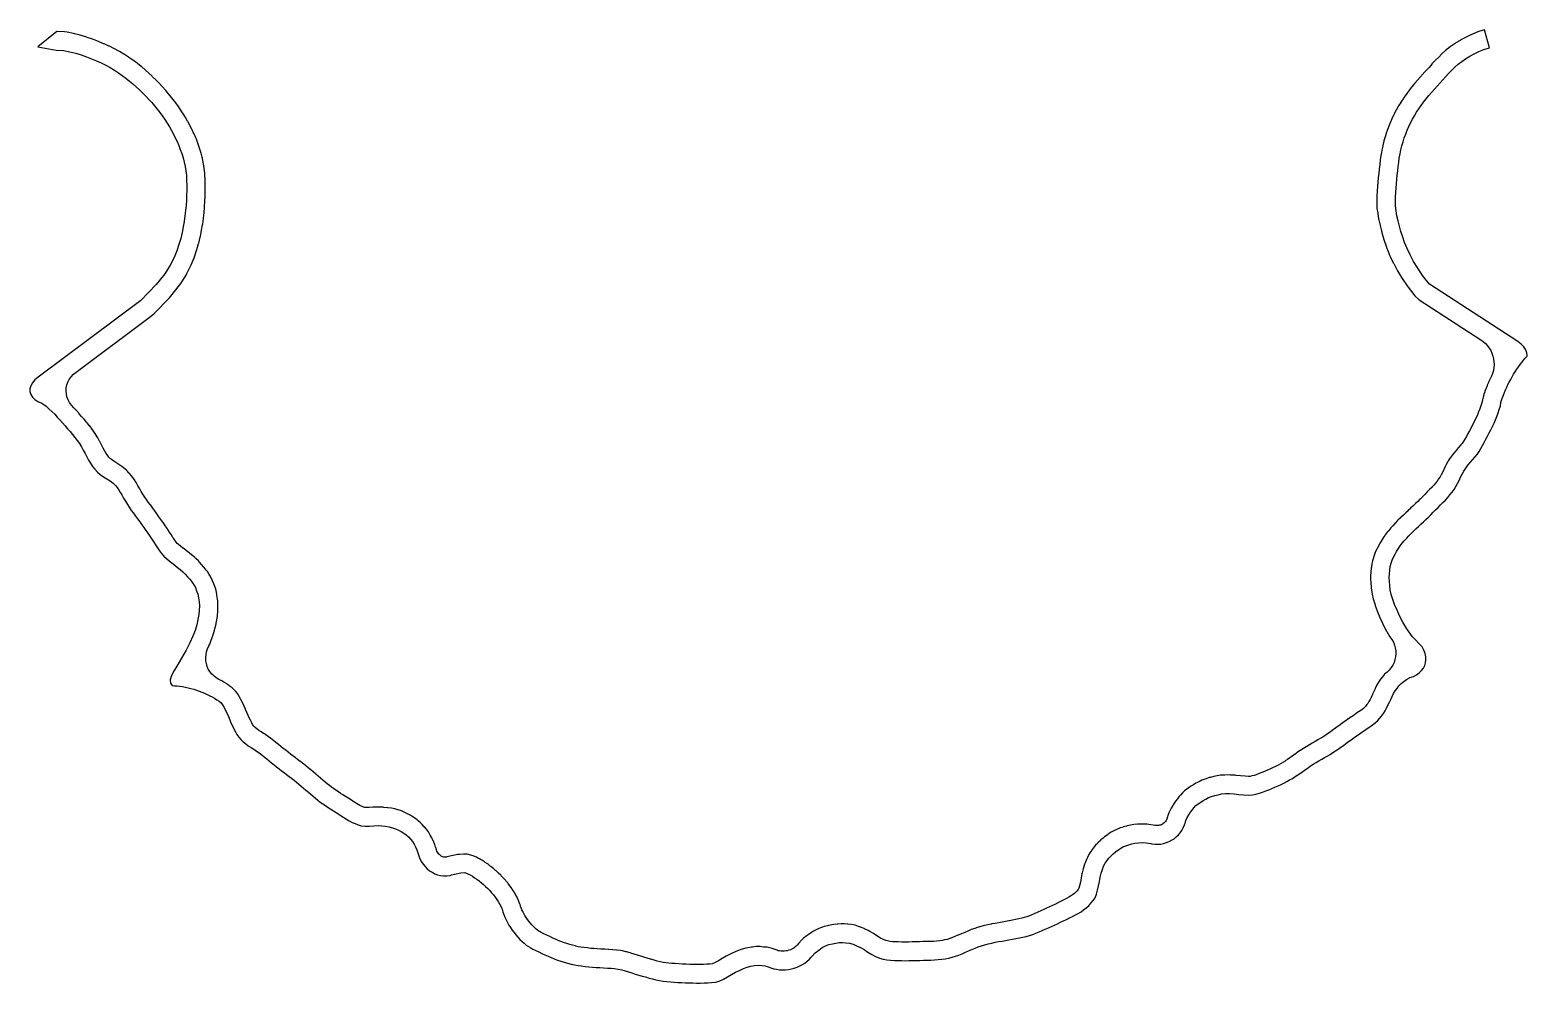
# Model space of a CAD drawing. Header units: metres. Extents: x -17 to 15.2, y -0.7 to 19.8.
import ezdxf

# ---------------------------------------------------------------- set-up
doc = ezdxf.new("R2010")
doc.units = ezdxf.units.M
doc.layers.get('0').update_dxf_attribs({"linetype": 'CONTINUOUS'})

msp = doc.modelspace()

# ---------------------------------------------------------------- linework, layer by layer
msp.add_lwpolyline([(-16.432, 19.326), (-16.27, 19.319), (-16.136, 19.292), (-16.01, 19.26), (-15.892, 19.224), (-15.779, 19.184), (-15.672, 19.14), (-15.566, 19.096), (-15.464, 19.05), (-15.366, 19.001), (-15.271, 18.95), (-15.18, 18.897), (-15.094, 18.841), (-15.01, 18.783), (-14.931, 18.723), (-14.853, 18.662), (-14.78, 18.598), (-14.708, 18.534), (-14.637, 18.469), (-14.569, 18.403), (-14.503, 18.335), (-14.439, 18.267), (-14.377, 18.197), (-14.316, 18.127), (-14.258, 18.056), (-14.201, 17.983), (-14.147, 17.909), (-14.096, 17.833), (-14.046, 17.757), (-13.997, 17.68), (-13.953, 17.601), (-13.909, 17.521), (-13.869, 17.44), (-13.83, 17.358), (-13.792, 17.275), (-13.761, 17.188), (-13.729, 17.101), (-13.702, 17.012), (-13.678, 16.92), (-13.658, 16.826), (-13.644, 16.728), (-13.631, 16.63), (-13.628, 16.525), (-13.624, 16.421), (-13.624, 16.315), (-13.626, 16.207), (-13.631, 16.097), (-13.637, 15.987), (-13.648, 15.874), (-13.661, 15.759), (-13.676, 15.644), (-13.698, 15.523), (-13.721, 15.403), (-13.753, 15.276), (-13.79, 15.145), (-13.836, 15.009), (-13.895, 14.863), (-13.978, 14.701), (-14.092, 14.517), (-14.277, 14.283), (-14.612, 13.943), (-16.816, 12.295), (-16.888, 12.234), (-16.941, 12.171), (-16.976, 12.107), (-16.994, 12.044), (-16.995, 11.982), (-16.978, 11.922), (-16.943, 11.866), (-16.892, 11.815), (-16.823, 11.77), (-16.738, 11.732), (-16.721, 11.722), (-16.649, 11.67), (-16.585, 11.613), (-16.521, 11.556), (-16.461, 11.497), (-16.408, 11.433), (-16.351, 11.372), (-16.294, 11.311), (-16.239, 11.249), (-16.185, 11.185), (-16.131, 11.124), (-16.077, 11.062), (-16.026, 10.998), (-15.976, 10.933), (-15.93, 10.866), (-15.887, 10.797), (-15.848, 10.725), (-15.81, 10.653), (-15.773, 10.58), (-15.735, 10.509), (-15.694, 10.44), (-15.65, 10.372), (-15.597, 10.312), (-15.545, 10.252), (-15.482, 10.2), (-15.413, 10.152), (-15.342, 10.105), (-15.27, 10.061), (-15.207, 10.01), (-15.151, 9.953), (-15.098, 9.895), (-15.061, 9.825), (-15.02, 9.759), (-14.981, 9.691), (-14.942, 9.624), (-14.9, 9.558), (-14.858, 9.494), (-14.815, 9.429), (-14.769, 9.368), (-14.723, 9.306), (-14.679, 9.244), (-14.634, 9.182), (-14.59, 9.12), (-14.547, 9.058), (-14.502, 8.997), (-14.457, 8.936), (-14.414, 8.874), (-14.372, 8.811), (-14.333, 8.746), (-14.292, 8.684), (-14.25, 8.622), (-14.21, 8.558), (-14.164, 8.5), (-14.118, 8.441), (-14.061, 8.391), (-14.004, 8.342), (-13.942, 8.297), (-13.881, 8.251), (-13.822, 8.203), (-13.764, 8.156), (-13.706, 8.108), (-13.654, 8.056), (-13.606, 8.001), (-13.559, 7.946), (-13.513, 7.89), (-13.473, 7.829), (-13.438, 7.766), (-13.41, 7.696), (-13.385, 7.624), (-13.369, 7.546), (-13.357, 7.464), (-13.352, 7.377), (-13.355, 7.284), (-13.361, 7.188), (-13.382, 7.08), (-13.408, 6.968), (-13.445, 6.848), (-13.489, 6.722), (-13.556, 6.576), (-13.634, 6.422), (-13.737, 6.248), (-13.836, 6.076), (-13.89, 5.986), (-13.952, 5.876), (-13.979, 5.783), (-13.973, 5.71), (-13.936, 5.66), (-13.883, 5.658), (-13.827, 5.654), (-13.771, 5.647), (-13.712, 5.638), (-13.654, 5.627), (-13.594, 5.614), (-13.534, 5.599), (-13.474, 5.581), (-13.414, 5.562), (-13.354, 5.542), (-13.296, 5.519), (-13.238, 5.495), (-13.181, 5.47), (-13.127, 5.443), (-13.074, 5.415), (-13.023, 5.386), (-12.974, 5.356), (-12.928, 5.324), (-12.885, 5.292), (-12.853, 5.249), (-12.82, 5.186), (-12.788, 5.123), (-12.756, 5.059), (-12.728, 4.993), (-12.7, 4.926), (-12.672, 4.86), (-12.642, 4.795), (-12.61, 4.732), (-12.578, 4.669), (-12.543, 4.608), (-12.503, 4.552), (-12.461, 4.498), (-12.409, 4.453), (-12.356, 4.408), (-12.299, 4.367), (-12.241, 4.329), (-12.18, 4.291), (-12.123, 4.251), (-12.066, 4.212), (-12.01, 4.171), (-11.957, 4.128), (-11.904, 4.085), (-11.851, 4.042), (-11.798, 3.999), (-11.745, 3.956), (-11.692, 3.914), (-11.639, 3.871), (-11.586, 3.829), (-11.531, 3.789), (-11.476, 3.749), (-11.421, 3.708), (-11.368, 3.667), (-11.316, 3.625), (-11.264, 3.582), (-11.212, 3.539), (-11.161, 3.496), (-11.109, 3.453), (-11.059, 3.41), (-11.008, 3.367), (-10.957, 3.323), (-10.907, 3.28), (-10.856, 3.237), (-10.804, 3.195), (-10.751, 3.154), (-10.697, 3.115), (-10.641, 3.078), (-10.584, 3.04), (-10.528, 3.003), (-10.47, 2.968), (-10.412, 2.933), (-10.355, 2.897), (-10.299, 2.86), (-10.243, 2.823), (-10.188, 2.786), (-10.131, 2.75), (-10.069, 2.719), (-10.005, 2.692), (-9.939, 2.665), (-9.871, 2.642), (-9.783, 2.64), (-9.695, 2.639), (-9.602, 2.644), (-9.509, 2.649), (-9.426, 2.643), (-9.346, 2.635), (-9.267, 2.625), (-9.199, 2.604), (-9.132, 2.583), (-9.071, 2.554), (-9.013, 2.522), (-8.958, 2.487), (-8.906, 2.449), (-8.857, 2.407), (-8.813, 2.359), (-8.771, 2.309), (-8.736, 2.251), (-8.702, 2.19), (-8.672, 2.126), (-8.653, 2.066), (-8.633, 1.998), (-8.608, 1.933), (-8.577, 1.873), (-8.54, 1.817), (-8.498, 1.766), (-8.452, 1.72), (-8.402, 1.679), (-8.348, 1.644), (-8.29, 1.615), (-8.229, 1.593), (-8.165, 1.578), (-8.099, 1.57), (-8.031, 1.57), (-7.961, 1.578), (-7.93, 1.588), (-7.827, 1.615), (-7.732, 1.632), (-7.646, 1.637), (-7.628, 1.636), (-7.58, 1.613), (-7.531, 1.588), (-7.481, 1.56), (-7.432, 1.529), (-7.384, 1.495), (-7.336, 1.459), (-7.288, 1.421), (-7.241, 1.381), (-7.196, 1.339), (-7.152, 1.296), (-7.109, 1.251), (-7.068, 1.205), (-7.029, 1.159), (-6.993, 1.111), (-6.958, 1.063), (-6.926, 1.015), (-6.897, 0.966), (-6.871, 0.917), (-6.848, 0.869), (-6.843, 0.849), (-6.826, 0.793), (-6.806, 0.736), (-6.783, 0.68), (-6.756, 0.623), (-6.727, 0.566), (-6.695, 0.51), (-6.661, 0.455), (-6.624, 0.402), (-6.585, 0.349), (-6.544, 0.298), (-6.502, 0.25), (-6.458, 0.203), (-6.414, 0.16), (-6.368, 0.119), (-6.321, 0.081), (-6.274, 0.047), (-6.226, 0.017), (-6.184, -0.005), (-6.12, -0.037), (-6.054, -0.069), (-5.988, -0.101), (-5.922, -0.132), (-5.855, -0.162), (-5.787, -0.191), (-5.719, -0.218), (-5.648, -0.243), (-5.577, -0.266), (-5.506, -0.289), (-5.434, -0.311), (-5.36, -0.329), (-5.286, -0.347), (-5.21, -0.36), (-5.133, -0.37), (-5.055, -0.379), (-4.977, -0.389), (-4.898, -0.396), (-4.818, -0.401), (-4.739, -0.405), (-4.659, -0.41), (-4.579, -0.414), (-4.5, -0.42), (-4.422, -0.427), (-4.345, -0.437), (-4.27, -0.454), (-4.197, -0.474), (-4.124, -0.497), (-4.052, -0.52), (-3.979, -0.544), (-3.905, -0.566), (-3.831, -0.586), (-3.757, -0.607), (-3.683, -0.629), (-3.608, -0.65), (-3.533, -0.668), (-3.457, -0.685), (-3.379, -0.698), (-3.301, -0.707), (-3.221, -0.714), (-3.142, -0.719), (-3.062, -0.723), (-2.982, -0.727), (-2.902, -0.731), (-2.822, -0.734), (-2.741, -0.736), (-2.661, -0.737), (-2.58, -0.737), (-2.499, -0.736), (-2.418, -0.733), (-2.336, -0.726), (-2.254, -0.717), (-2.171, -0.699), (-2.082, -0.653), (-1.995, -0.605), (-1.907, -0.554), (-1.821, -0.504), (-1.737, -0.464), (-1.653, -0.423), (-1.572, -0.396), (-1.492, -0.374), (-1.413, -0.361), (-1.335, -0.351), (-1.259, -0.36), (-1.182, -0.367), (-1.119, -0.388), (-1.061, -0.412), (-1.001, -0.429), (-0.939, -0.442), (-0.876, -0.45), (-0.813, -0.453), (-0.749, -0.45), (-0.685, -0.443), (-0.622, -0.432), (-0.56, -0.415), (-0.5, -0.395), (-0.441, -0.369), (-0.385, -0.34), (-0.332, -0.306), (-0.282, -0.268), (-0.235, -0.226), (-0.193, -0.18), (-0.181, -0.164), (-0.107, -0.087), (-0.033, -0.027), (0.04, 0.024), (0.113, 0.063), (0.186, 0.09), (0.259, 0.109), (0.331, 0.124), (0.405, 0.132), (0.478, 0.137), (0.552, 0.131), (0.627, 0.123), (0.704, 0.099), (0.782, 0.065), (0.861, 0.029), (0.942, -0.019), (1.025, -0.075), (1.107, -0.122), (1.19, -0.164), (1.272, -0.199), (1.353, -0.222), (1.433, -0.237), (1.513, -0.248), (1.592, -0.253), (1.67, -0.254), (1.749, -0.255), (1.828, -0.256), (1.906, -0.254), (1.984, -0.253), (2.062, -0.251), (2.141, -0.249), (2.219, -0.247), (2.298, -0.245), (2.377, -0.242), (2.455, -0.24), (2.533, -0.233), (2.611, -0.227), (2.688, -0.217), (2.763, -0.2), (2.837, -0.182), (2.909, -0.159), (2.982, -0.135), (3.052, -0.106), (3.121, -0.075), (3.19, -0.045), (3.26, -0.016), (3.329, 0.013), (3.398, 0.042), (3.469, 0.066), (3.54, 0.088), (3.612, 0.108), (3.685, 0.124), (3.759, 0.139), (3.833, 0.153), (3.908, 0.166), (3.982, 0.18), (4.057, 0.194), (4.131, 0.208), (4.206, 0.221), (4.28, 0.236), (4.353, 0.252), (4.427, 0.267), (4.499, 0.286), (4.569, 0.309), (4.638, 0.334), (4.705, 0.362), (4.772, 0.391), (4.838, 0.42), (4.905, 0.449), (4.971, 0.478), (5.036, 0.509), (5.101, 0.539), (5.165, 0.57), (5.23, 0.601), (5.294, 0.631), (5.358, 0.662), (5.422, 0.694), (5.484, 0.728), (5.546, 0.762), (5.606, 0.798), (5.662, 0.84), (5.718, 0.882), (5.772, 0.927), (5.82, 0.981), (5.866, 1.037), (5.908, 1.099), (5.94, 1.175), (5.963, 1.263), (5.983, 1.354), (6.001, 1.446), (6.019, 1.537), (6.04, 1.623), (6.065, 1.702), (6.093, 1.775), (6.128, 1.838), (6.167, 1.895), (6.207, 1.949), (6.253, 1.996), (6.3, 2.04), (6.348, 2.083), (6.4, 2.12), (6.452, 2.158), (6.508, 2.189), (6.568, 2.216), (6.633, 2.236), (6.698, 2.256), (6.766, 2.273), (6.844, 2.278), (6.923, 2.283), (7.009, 2.278), (7.104, 2.264), (7.127, 2.259), (7.193, 2.25), (7.257, 2.249), (7.321, 2.253), (7.383, 2.265), (7.443, 2.282), (7.5, 2.304), (7.555, 2.333), (7.607, 2.366), (7.655, 2.405), (7.7, 2.448), (7.74, 2.496), (7.776, 2.547), (7.806, 2.603), (7.831, 2.663), (7.85, 2.726), (7.859, 2.758), (7.887, 2.821), (7.921, 2.878), (7.956, 2.932), (7.996, 2.982), (8.034, 3.033), (8.077, 3.079), (8.127, 3.118), (8.181, 3.153), (8.236, 3.187), (8.29, 3.221), (8.349, 3.251), (8.413, 3.276), (8.481, 3.298), (8.553, 3.314), (8.626, 3.331), (8.712, 3.336), (8.8, 3.338), (8.897, 3.332), (9.001, 3.321), (9.102, 3.312), (9.202, 3.306), (9.292, 3.31), (9.368, 3.326), (9.444, 3.344), (9.511, 3.369), (9.579, 3.394), (9.646, 3.421), (9.712, 3.449), (9.777, 3.477), (9.842, 3.506), (9.908, 3.534), (9.97, 3.565), (10.033, 3.597), (10.092, 3.631), (10.152, 3.665), (10.209, 3.702), (10.267, 3.738), (10.323, 3.776), (10.377, 3.815), (10.432, 3.855), (10.487, 3.894), (10.543, 3.932), (10.601, 3.968), (10.66, 4.004), (10.72, 4.039), (10.781, 4.075), (10.841, 4.11), (10.902, 4.145), (10.962, 4.181), (11.021, 4.218), (11.078, 4.256), (11.135, 4.295), (11.192, 4.335), (11.247, 4.375), (11.303, 4.415), (11.359, 4.455), (11.415, 4.496), (11.471, 4.536), (11.527, 4.576), (11.584, 4.616), (11.642, 4.656), (11.7, 4.695), (11.758, 4.735), (11.816, 4.774), (11.874, 4.815), (11.93, 4.856), (11.982, 4.901), (12.026, 4.952), (12.07, 5.003), (12.11, 5.058), (12.144, 5.116), (12.177, 5.176), (12.207, 5.238), (12.236, 5.301), (12.265, 5.364), (12.294, 5.427), (12.323, 5.49), (12.359, 5.548), (12.401, 5.601), (12.443, 5.655), (12.489, 5.705), (12.544, 5.749), (12.606, 5.788), (12.67, 5.826), (12.68, 5.831), (12.756, 5.859), (12.823, 5.894), (12.88, 5.936), (12.929, 5.983), (12.968, 6.035), (12.997, 6.092), (13.015, 6.152), (13.023, 6.216), (13.02, 6.282), (13.005, 6.351), (12.979, 6.42), (12.941, 6.491), (12.736, 6.71), (12.611, 6.883), (12.529, 7.024), (12.454, 7.161), (12.401, 7.282), (12.35, 7.402), (12.311, 7.513), (12.278, 7.62), (12.254, 7.72), (12.243, 7.811), (12.236, 7.9), (12.229, 7.988), (12.236, 8.067), (12.244, 8.145), (12.256, 8.221), (12.278, 8.29), (12.3, 8.358), (12.328, 8.423), (12.36, 8.485), (12.393, 8.547), (12.431, 8.606), (12.47, 8.664), (12.511, 8.72), (12.558, 8.773), (12.606, 8.826), (12.653, 8.879), (12.703, 8.931), (12.754, 8.982), (12.808, 9.031), (12.862, 9.081), (12.915, 9.131), (12.968, 9.182), (13.022, 9.232), (13.075, 9.283), (13.129, 9.334), (13.18, 9.387), (13.232, 9.439), (13.284, 9.492), (13.336, 9.544), (13.388, 9.598), (13.44, 9.651), (13.493, 9.704), (13.54, 9.761), (13.585, 9.819), (13.627, 9.88), (13.668, 9.941), (13.705, 10.006), (13.738, 10.072), (13.769, 10.141), (13.803, 10.208), (13.838, 10.273), (13.879, 10.336), (13.922, 10.398), (13.972, 10.455), (14.022, 10.513), (14.073, 10.57), (14.123, 10.627), (14.165, 10.691), (14.204, 10.756), (14.241, 10.822), (14.278, 10.889), (14.314, 10.957), (14.349, 11.026), (14.384, 11.095), (14.421, 11.163), (14.456, 11.232), (14.49, 11.302), (14.518, 11.376), (14.548, 11.448), (14.575, 11.523), (14.6, 11.6), (14.625, 11.677), (14.635, 11.749), (14.65, 11.801), (14.668, 11.854), (14.688, 11.908), (14.709, 11.963), (14.733, 12.019), (14.759, 12.076), (14.786, 12.133), (14.815, 12.189), (14.845, 12.246), (14.877, 12.301), (14.909, 12.356), (14.943, 12.41), (14.978, 12.463), (15.013, 12.514), (15.048, 12.563), (15.085, 12.61), (15.121, 12.655), (15.158, 12.698), (15.194, 12.737), (15.197, 12.752), (15.192, 12.816), (15.17, 12.881), (15.13, 12.943), (15.072, 13.004), (14.997, 13.06), (13.097, 14.294), (12.952, 14.477), (12.845, 14.637), (12.758, 14.784), (12.682, 14.925), (12.617, 15.06), (12.563, 15.188), (12.524, 15.307), (12.486, 15.425), (12.456, 15.539), (12.426, 15.653), (12.4, 15.765), (12.381, 15.873), (12.366, 15.978), (12.366, 16.075), (12.368, 16.171), (12.373, 16.265), (12.38, 16.358), (12.388, 16.451), (12.397, 16.544), (12.406, 16.636), (12.415, 16.729), (12.425, 16.821), (12.438, 16.913), (12.45, 17.004), (12.467, 17.094), (12.485, 17.182), (12.506, 17.27), (12.53, 17.355), (12.558, 17.439), (12.587, 17.522), (12.62, 17.603), (12.655, 17.683), (12.692, 17.762), (12.733, 17.84), (12.776, 17.916), (12.822, 17.991), (12.87, 18.064), (12.921, 18.137), (12.973, 18.208), (13.027, 18.28), (13.085, 18.349), (13.145, 18.417), (13.204, 18.485), (13.263, 18.554), (13.326, 18.621), (13.388, 18.689), (13.448, 18.759), (13.511, 18.827), (13.578, 18.893), (13.645, 18.959), (13.715, 19.023), (13.794, 19.083), (13.877, 19.14), (13.966, 19.195), (14.061, 19.246), (14.162, 19.294), (14.265, 19.34), (14.39, 19.375), (14.285, 19.76), (14.16, 19.726), (14.1, 19.705), (13.996, 19.658), (13.991, 19.655), (13.89, 19.608), (13.87, 19.598), (13.776, 19.546), (13.758, 19.536), (13.669, 19.482), (13.648, 19.469), (13.566, 19.411), (13.552, 19.402), (13.474, 19.342), (13.445, 19.318), (13.375, 19.254), (13.364, 19.244), (13.297, 19.178), (13.23, 19.112), (13.216, 19.097), (13.153, 19.029), (13.146, 19.021), (13.089, 18.955), (13.032, 18.892), (12.972, 18.828), (12.961, 18.816), (12.901, 18.747), (12.901, 18.747), (12.843, 18.68), (12.785, 18.613), (12.779, 18.606), (12.721, 18.537), (12.707, 18.52), (12.654, 18.449), (12.649, 18.444), (12.597, 18.372), (12.594, 18.368), (12.543, 18.296), (12.534, 18.282), (12.486, 18.208), (12.483, 18.202), (12.436, 18.128), (12.427, 18.112), (12.384, 18.036), (12.378, 18.025), (12.337, 17.947), (12.33, 17.932), (12.293, 17.853), (12.29, 17.846), (12.254, 17.766), (12.248, 17.75), (12.215, 17.669), (12.211, 17.657), (12.181, 17.574), (12.178, 17.565), (12.15, 17.481), (12.144, 17.462), (12.121, 17.376), (12.118, 17.365), (12.097, 17.278), (12.093, 17.261), (12.075, 17.172), (12.074, 17.168), (12.057, 17.079), (12.054, 17.059), (12.041, 16.968), (12.041, 16.966), (12.029, 16.874), (12.028, 16.867), (12.018, 16.774), (12.017, 16.768), (12.008, 16.676), (11.999, 16.583), (11.999, 16.581), (11.99, 16.489), (11.989, 16.484), (11.982, 16.391), (11.982, 16.39), (11.974, 16.297), (11.974, 16.287), (11.968, 16.193), (11.968, 16.179), (11.966, 16.083), (11.966, 16.075), (11.966, 15.978), (11.97, 15.922), (11.985, 15.817), (11.987, 15.803), (12.006, 15.695), (12.011, 15.674), (12.037, 15.562), (12.039, 15.553), (12.068, 15.44), (12.069, 15.436), (12.099, 15.322), (12.105, 15.304), (12.142, 15.185), (12.144, 15.181), (12.183, 15.062), (12.194, 15.033), (12.248, 14.905), (12.257, 14.886), (12.321, 14.751), (12.33, 14.735), (12.406, 14.594), (12.413, 14.581), (12.5, 14.434), (12.512, 14.414), (12.619, 14.255), (12.639, 14.228), (12.784, 14.045), (12.879, 13.959), (14.203, 13.099), (14.256, 13.06), (14.304, 13.017), (14.347, 12.969), (14.384, 12.918), (14.416, 12.864), (14.442, 12.807), (14.463, 12.748), (14.477, 12.687), (14.485, 12.625), (14.488, 12.562), (14.483, 12.499), (14.473, 12.437), (14.456, 12.375), (14.432, 12.315), (14.402, 12.256), (14.398, 12.249), (14.395, 12.241), (14.369, 12.184), (14.365, 12.176), (14.341, 12.12), (14.337, 12.11), (14.316, 12.055), (14.312, 12.044), (14.292, 11.99), (14.288, 11.979), (14.27, 11.925), (14.266, 11.913), (14.251, 11.861), (14.24, 11.809), (14.234, 11.768), (14.219, 11.722), (14.196, 11.652), (14.175, 11.593), (14.149, 11.53), (14.144, 11.517), (14.122, 11.46), (14.098, 11.41), (14.066, 11.348), (14.032, 11.284), (14.028, 11.278), (13.993, 11.209), (13.992, 11.206), (13.959, 11.14), (13.926, 11.08), (13.892, 11.017), (13.858, 10.957), (13.826, 10.903), (13.804, 10.869), (13.773, 10.835), (13.724, 10.779), (13.719, 10.774), (13.67, 10.717), (13.62, 10.66), (13.593, 10.625), (13.551, 10.564), (13.545, 10.556), (13.504, 10.494), (13.486, 10.463), (13.451, 10.397), (13.446, 10.387), (13.412, 10.321), (13.405, 10.307), (13.377, 10.245), (13.351, 10.193), (13.328, 10.152), (13.296, 10.106), (13.261, 10.054), (13.228, 10.011), (13.196, 9.973), (13.155, 9.932), (13.154, 9.93), (13.102, 9.877), (13.051, 9.825), (13, 9.773), (13, 9.773), (12.948, 9.721), (12.897, 9.669), (12.894, 9.666), (12.847, 9.618), (12.799, 9.573), (12.747, 9.523), (12.694, 9.473), (12.693, 9.472), (12.64, 9.422), (12.639, 9.421), (12.589, 9.373), (12.538, 9.326), (12.538, 9.326), (12.484, 9.277), (12.473, 9.266), (12.421, 9.215), (12.413, 9.207), (12.364, 9.155), (12.355, 9.146), (12.308, 9.093), (12.261, 9.042), (12.258, 9.037), (12.211, 8.984), (12.19, 8.958), (12.148, 8.902), (12.137, 8.885), (12.098, 8.827), (12.097, 8.825), (12.058, 8.767), (12.037, 8.731), (12.005, 8.669), (12.004, 8.667), (11.972, 8.604), (11.963, 8.584), (11.934, 8.52), (11.92, 8.482), (11.897, 8.414), (11.896, 8.41), (11.874, 8.341), (11.861, 8.284), (11.849, 8.208), (11.846, 8.186), (11.838, 8.108), (11.837, 8.101), (11.83, 8.021), (11.83, 7.958), (11.837, 7.869), (11.837, 7.869), (11.844, 7.78), (11.846, 7.76), (11.858, 7.669), (11.865, 7.629), (11.888, 7.529), (11.896, 7.502), (11.928, 7.395), (11.934, 7.379), (11.973, 7.268), (11.982, 7.245), (12.033, 7.125), (12.035, 7.122), (12.088, 7), (12.103, 6.969), (12.178, 6.833), (12.183, 6.825), (12.249, 6.71), (12.289, 6.653), (12.322, 6.593), (12.346, 6.531), (12.364, 6.469), (12.373, 6.406), (12.375, 6.342), (12.37, 6.28), (12.357, 6.218), (12.337, 6.158), (12.31, 6.101), (12.276, 6.046), (12.234, 5.995), (12.186, 5.947), (12.131, 5.904), (12.129, 5.903), (12.087, 5.85), (12.086, 5.848), (12.044, 5.795), (12.019, 5.758), (11.983, 5.7), (11.961, 5.66), (11.932, 5.597), (11.929, 5.591), (11.902, 5.532), (11.874, 5.473), (11.871, 5.467), (11.844, 5.407), (11.822, 5.36), (11.797, 5.315), (11.775, 5.277), (11.755, 5.251), (11.722, 5.211), (11.698, 5.184), (11.681, 5.169), (11.641, 5.14), (11.589, 5.103), (11.532, 5.065), (11.531, 5.064), (11.476, 5.026), (11.42, 4.989), (11.414, 4.985), (11.356, 4.945), (11.354, 4.943), (11.297, 4.903), (11.295, 4.902), (11.239, 4.862), (11.183, 4.822), (11.177, 4.817), (11.125, 4.779), (11.072, 4.742), (11.068, 4.738), (11.013, 4.699), (10.96, 4.661), (10.907, 4.624), (10.856, 4.588), (10.804, 4.554), (10.752, 4.522), (10.699, 4.49), (10.64, 4.456), (10.58, 4.421), (10.58, 4.42), (10.519, 4.385), (10.519, 4.385), (10.459, 4.35), (10.451, 4.345), (10.392, 4.309), (10.388, 4.306), (10.33, 4.27), (10.32, 4.263), (10.263, 4.225), (10.256, 4.22), (10.201, 4.181), (10.198, 4.179), (10.144, 4.14), (10.14, 4.138), (10.094, 4.103), (10.049, 4.073), (9.994, 4.039), (9.993, 4.038), (9.946, 4.008), (9.896, 3.979), (9.893, 3.978), (9.842, 3.949), (9.791, 3.923), (9.74, 3.897), (9.684, 3.873), (9.682, 3.872), (9.617, 3.844), (9.554, 3.816), (9.493, 3.791), (9.435, 3.768), (9.373, 3.744), (9.371, 3.744), (9.328, 3.728), (9.28, 3.716), (9.241, 3.708), (9.207, 3.707), (9.133, 3.711), (9.039, 3.72), (8.939, 3.73), (8.92, 3.732), (8.823, 3.737), (8.791, 3.738), (8.702, 3.736), (8.691, 3.735), (8.605, 3.731), (8.536, 3.721), (8.463, 3.704), (8.463, 3.704), (8.391, 3.687), (8.362, 3.68), (8.294, 3.658), (8.266, 3.648), (8.202, 3.623), (8.166, 3.607), (8.108, 3.577), (8.078, 3.56), (8.025, 3.527), (7.971, 3.494), (7.96, 3.487), (7.907, 3.452), (7.882, 3.434), (7.832, 3.395), (7.785, 3.352), (7.742, 3.306), (7.712, 3.27), (7.68, 3.226), (7.646, 3.184), (7.621, 3.15), (7.586, 3.096), (7.577, 3.082), (7.543, 3.025), (7.522, 2.984), (7.494, 2.921), (7.475, 2.869), (7.466, 2.839), (7.454, 2.798), (7.445, 2.776), (7.434, 2.756), (7.421, 2.738), (7.407, 2.721), (7.391, 2.705), (7.373, 2.691), (7.355, 2.679), (7.335, 2.669), (7.314, 2.661), (7.293, 2.655), (7.27, 2.651), (7.247, 2.649), (7.224, 2.65), (7.198, 2.653), (7.193, 2.654), (7.16, 2.66), (7.066, 2.674), (7.032, 2.677), (6.945, 2.682), (6.898, 2.682), (6.82, 2.677), (6.82, 2.677), (6.742, 2.672), (6.669, 2.661), (6.601, 2.644), (6.581, 2.639), (6.516, 2.619), (6.513, 2.618), (6.448, 2.598), (6.404, 2.581), (6.344, 2.554), (6.313, 2.538), (6.257, 2.507), (6.218, 2.483), (6.166, 2.445), (6.166, 2.445), (6.114, 2.408), (6.082, 2.382), (6.034, 2.34), (6.024, 2.331), (5.977, 2.286), (5.965, 2.274), (5.92, 2.227), (5.887, 2.189), (5.847, 2.135), (5.837, 2.122), (5.798, 2.065), (5.776, 2.029), (5.742, 1.966), (5.721, 1.922), (5.693, 1.849), (5.682, 1.82), (5.658, 1.741), (5.652, 1.718), (5.631, 1.633), (5.626, 1.614), (5.609, 1.523), (5.592, 1.436), (5.574, 1.357), (5.56, 1.304), (5.555, 1.292), (5.544, 1.275), (5.514, 1.239), (5.494, 1.216), (5.471, 1.197), (5.423, 1.161), (5.382, 1.131), (5.345, 1.108), (5.293, 1.079), (5.236, 1.049), (5.181, 1.021), (5.121, 0.992), (5.058, 0.961), (4.994, 0.931), (4.93, 0.901), (4.866, 0.871), (4.804, 0.842), (4.743, 0.814), (4.679, 0.787), (4.613, 0.758), (4.612, 0.757), (4.549, 0.73), (4.495, 0.707), (4.44, 0.688), (4.385, 0.67), (4.333, 0.656), (4.269, 0.643), (4.199, 0.628), (4.133, 0.615), (4.062, 0.602), (4.057, 0.601), (3.983, 0.587), (3.982, 0.587), (3.908, 0.573), (3.836, 0.56), (3.763, 0.547), (3.762, 0.546), (3.688, 0.533), (3.677, 0.531), (3.603, 0.515), (3.602, 0.515), (3.528, 0.499), (3.502, 0.493), (3.43, 0.472), (3.423, 0.47), (3.351, 0.448), (3.343, 0.446), (3.272, 0.422), (3.243, 0.411), (3.174, 0.382), (3.106, 0.353), (3.105, 0.353), (3.036, 0.324), (3.031, 0.322), (2.962, 0.292), (2.957, 0.29), (2.893, 0.261), (2.843, 0.24), (2.786, 0.222), (2.728, 0.203), (2.672, 0.189), (2.618, 0.178), (2.568, 0.171), (2.501, 0.165), (2.433, 0.16), (2.363, 0.157), (2.286, 0.155), (2.209, 0.153), (2.131, 0.151), (2.052, 0.149), (1.975, 0.147), (1.898, 0.145), (1.897, 0.145), (1.826, 0.144), (1.755, 0.145), (1.677, 0.146), (1.677, 0.146), (1.606, 0.147), (1.552, 0.15), (1.499, 0.158), (1.445, 0.168), (1.406, 0.179), (1.36, 0.199), (1.296, 0.231), (1.236, 0.265), (1.168, 0.311), (1.145, 0.326), (1.064, 0.374), (1.027, 0.393), (0.948, 0.429), (0.94, 0.433), (0.862, 0.466), (0.824, 0.48), (0.748, 0.505), (0.67, 0.521), (0.595, 0.529), (0.584, 0.53), (0.51, 0.536), (0.447, 0.536), (0.374, 0.53), (0.363, 0.529), (0.29, 0.522), (0.251, 0.516), (0.178, 0.501), (0.158, 0.496), (0.085, 0.477), (0.045, 0.465), (-0.028, 0.437), (-0.074, 0.416), (-0.147, 0.378), (-0.19, 0.352), (-0.263, 0.301), (-0.284, 0.284), (-0.358, 0.225), (-0.395, 0.191), (-0.47, 0.113), (-0.5, 0.077), (-0.518, 0.058), (-0.537, 0.04), (-0.56, 0.023), (-0.586, 0.007), (-0.614, -0.008), (-0.644, -0.021), (-0.676, -0.032), (-0.71, -0.041), (-0.744, -0.047), (-0.777, -0.051), (-0.811, -0.052), (-0.843, -0.051), (-0.874, -0.047), (-0.903, -0.041), (-0.929, -0.033), (-0.97, -0.017), (-0.991, -0.009), (-1.055, 0.012), (-1.144, 0.031), (-1.219, 0.038), (-1.293, 0.046), (-1.382, 0.046), (-1.46, 0.036), (-1.477, 0.034), (-1.556, 0.021), (-1.601, 0.011), (-1.681, -0.012), (-1.699, -0.017), (-1.78, -0.044), (-1.827, -0.063), (-1.91, -0.103), (-1.994, -0.143), (-2.021, -0.157), (-2.107, -0.207), (-2.109, -0.208), (-2.192, -0.257), (-2.272, -0.3), (-2.309, -0.32), (-2.319, -0.322), (-2.374, -0.328), (-2.442, -0.334), (-2.509, -0.336), (-2.584, -0.337), (-2.659, -0.337), (-2.734, -0.336), (-2.808, -0.335), (-2.883, -0.331), (-2.884, -0.331), (-2.964, -0.328), (-3.041, -0.324), (-3.118, -0.319), (-3.192, -0.315), (-3.259, -0.309), (-3.324, -0.301), (-3.382, -0.292), (-3.443, -0.279), (-3.506, -0.264), (-3.571, -0.245), (-3.645, -0.223), (-3.648, -0.223), (-3.722, -0.202), (-3.723, -0.201), (-3.795, -0.181), (-3.86, -0.162), (-3.928, -0.14), (-3.932, -0.139), (-4.004, -0.116), (-4.076, -0.093), (-4.091, -0.089), (-4.164, -0.069), (-4.178, -0.065), (-4.252, -0.047), (-4.298, -0.039), (-4.375, -0.03), (-4.384, -0.029), (-4.462, -0.022), (-4.47, -0.021), (-4.549, -0.015), (-4.557, -0.015), (-4.636, -0.01), (-4.638, -0.01), (-4.717, -0.006), (-4.795, -0.002), (-4.867, 0.003), (-4.934, 0.009), (-5.008, 0.018), (-5.008, 0.018), (-5.082, 0.027), (-5.15, 0.036), (-5.206, 0.045), (-5.264, 0.059), (-5.266, 0.06), (-5.329, 0.075), (-5.386, 0.093), (-5.453, 0.114), (-5.52, 0.136), (-5.578, 0.157), (-5.636, 0.18), (-5.695, 0.205), (-5.754, 0.231), (-5.817, 0.261), (-5.88, 0.291), (-5.943, 0.321), (-6.003, 0.352), (-6.026, 0.364), (-6.049, 0.378), (-6.078, 0.399), (-6.109, 0.424), (-6.141, 0.453), (-6.173, 0.484), (-6.206, 0.518), (-6.237, 0.555), (-6.268, 0.593), (-6.298, 0.633), (-6.326, 0.674), (-6.352, 0.716), (-6.376, 0.758), (-6.398, 0.8), (-6.417, 0.84), (-6.433, 0.88), (-6.446, 0.917), (-6.456, 0.951), (-6.458, 0.96), (-6.487, 1.041), (-6.51, 1.09), (-6.519, 1.107), (-6.545, 1.156), (-6.554, 1.172), (-6.583, 1.22), (-6.592, 1.235), (-6.624, 1.283), (-6.633, 1.296), (-6.667, 1.344), (-6.676, 1.356), (-6.713, 1.403), (-6.722, 1.415), (-6.761, 1.461), (-6.77, 1.472), (-6.811, 1.517), (-6.82, 1.527), (-6.862, 1.572), (-6.872, 1.581), (-6.916, 1.625), (-6.925, 1.634), (-6.971, 1.676), (-6.981, 1.684), (-7.027, 1.724), (-7.038, 1.733), (-7.085, 1.771), (-7.096, 1.78), (-7.145, 1.816), (-7.157, 1.824), (-7.205, 1.858), (-7.218, 1.867), (-7.267, 1.898), (-7.282, 1.906), (-7.331, 1.935), (-7.347, 1.943), (-7.396, 1.969), (-7.414, 1.977), (-7.462, 2), (-7.59, 2.034), (-7.609, 2.035), (-7.672, 2.036), (-7.758, 2.031), (-7.802, 2.026), (-7.897, 2.009), (-7.928, 2.002), (-8.031, 1.975), (-8.047, 1.971), (-8.052, 1.97), (-8.074, 1.97), (-8.095, 1.972), (-8.114, 1.977), (-8.132, 1.984), (-8.15, 1.993), (-8.167, 2.004), (-8.184, 2.018), (-8.201, 2.034), (-8.216, 2.053), (-8.231, 2.075), (-8.243, 2.099), (-8.254, 2.127), (-8.268, 2.175), (-8.271, 2.186), (-8.29, 2.246), (-8.309, 2.295), (-8.339, 2.36), (-8.353, 2.386), (-8.387, 2.446), (-8.393, 2.457), (-8.428, 2.515), (-8.468, 2.571), (-8.511, 2.62), (-8.515, 2.625), (-8.558, 2.673), (-8.598, 2.712), (-8.647, 2.754), (-8.67, 2.771), (-8.722, 2.81), (-8.74, 2.822), (-8.795, 2.858), (-8.82, 2.873), (-8.878, 2.905), (-8.902, 2.917), (-8.963, 2.945), (-9.008, 2.963), (-9.075, 2.985), (-9.082, 2.987), (-9.15, 3.008), (-9.219, 3.023), (-9.298, 3.032), (-9.304, 3.033), (-9.384, 3.041), (-9.398, 3.042), (-9.481, 3.048), (-9.53, 3.048), (-9.623, 3.043), (-9.623, 3.043), (-9.703, 3.039), (-9.775, 3.04), (-9.8, 3.04), (-9.8, 3.041), (-9.851, 3.061), (-9.9, 3.082), (-9.936, 3.1), (-9.971, 3.122), (-10.018, 3.154), (-10.022, 3.156), (-10.078, 3.193), (-10.081, 3.196), (-10.138, 3.232), (-10.139, 3.233), (-10.195, 3.269), (-10.206, 3.276), (-10.264, 3.311), (-10.264, 3.311), (-10.315, 3.341), (-10.363, 3.374), (-10.419, 3.41), (-10.469, 3.444), (-10.512, 3.474), (-10.554, 3.508), (-10.602, 3.547), (-10.648, 3.585), (-10.696, 3.626), (-10.698, 3.628), (-10.748, 3.671), (-10.799, 3.714), (-10.849, 3.757), (-10.852, 3.76), (-10.903, 3.803), (-10.905, 3.804), (-10.956, 3.847), (-10.957, 3.847), (-11.009, 3.89), (-11.009, 3.89), (-11.061, 3.933), (-11.062, 3.934), (-11.114, 3.977), (-11.125, 3.985), (-11.179, 4.026), (-11.184, 4.03), (-11.239, 4.071), (-11.294, 4.111), (-11.294, 4.111), (-11.344, 4.148), (-11.391, 4.185), (-11.442, 4.225), (-11.495, 4.268), (-11.495, 4.268), (-11.547, 4.31), (-11.599, 4.352), (-11.651, 4.395), (-11.704, 4.438), (-11.757, 4.481), (-11.776, 4.495), (-11.832, 4.536), (-11.838, 4.54), (-11.895, 4.58), (-11.895, 4.58), (-11.952, 4.62), (-11.969, 4.631), (-12.025, 4.666), (-12.073, 4.697), (-12.11, 4.724), (-12.149, 4.757), (-12.169, 4.774), (-12.181, 4.79), (-12.206, 4.824), (-12.226, 4.859), (-12.253, 4.913), (-12.253, 4.913), (-12.282, 4.969), (-12.305, 5.02), (-12.331, 5.081), (-12.331, 5.081), (-12.359, 5.148), (-12.36, 5.15), (-12.388, 5.217), (-12.399, 5.239), (-12.43, 5.302), (-12.43, 5.302), (-12.462, 5.366), (-12.467, 5.375), (-12.501, 5.438), (-12.532, 5.487), (-12.564, 5.531), (-12.645, 5.612), (-12.688, 5.644), (-12.703, 5.655), (-12.749, 5.686), (-12.762, 5.695), (-12.811, 5.725), (-12.824, 5.733), (-12.872, 5.761), (-12.935, 5.79), (-12.993, 5.826), (-13.044, 5.867), (-13.089, 5.913), (-13.127, 5.963), (-13.159, 6.016), (-13.183, 6.073), (-13.201, 6.133), (-13.211, 6.194), (-13.213, 6.257), (-13.208, 6.321), (-13.195, 6.385), (-13.174, 6.449), (-13.145, 6.513), (-13.126, 6.553), (-13.111, 6.591), (-13.067, 6.717), (-13.063, 6.73), (-13.026, 6.851), (-13.018, 6.878), (-12.992, 6.99), (-12.989, 7.004), (-12.968, 7.112), (-12.962, 7.162), (-12.956, 7.258), (-12.955, 7.273), (-12.952, 7.366), (-12.953, 7.397), (-12.957, 7.484), (-12.961, 7.522), (-12.973, 7.604), (-12.977, 7.627), (-12.993, 7.706), (-13.007, 7.756), (-13.032, 7.827), (-13.039, 7.846), (-13.067, 7.915), (-13.089, 7.961), (-13.124, 8.025), (-13.14, 8.05), (-13.18, 8.111), (-13.202, 8.141), (-13.247, 8.197), (-13.256, 8.208), (-13.303, 8.262), (-13.35, 8.317), (-13.373, 8.342), (-13.426, 8.393), (-13.451, 8.416), (-13.509, 8.464), (-13.511, 8.466), (-13.569, 8.513), (-13.57, 8.514), (-13.628, 8.561), (-13.642, 8.572), (-13.703, 8.617), (-13.705, 8.619), (-13.754, 8.655), (-13.798, 8.692), (-13.826, 8.717), (-13.85, 8.748), (-13.85, 8.748), (-13.882, 8.789), (-13.91, 8.833), (-13.92, 8.848), (-13.959, 8.906), (-13.995, 8.961), (-14.032, 9.02), (-14.037, 9.028), (-14.078, 9.092), (-14.086, 9.103), (-14.129, 9.165), (-14.136, 9.175), (-14.18, 9.234), (-14.221, 9.29), (-14.261, 9.348), (-14.265, 9.354), (-14.309, 9.415), (-14.31, 9.416), (-14.353, 9.476), (-14.396, 9.537), (-14.404, 9.547), (-14.449, 9.607), (-14.488, 9.66), (-14.523, 9.713), (-14.564, 9.775), (-14.601, 9.833), (-14.635, 9.892), (-14.673, 9.957), (-14.679, 9.967), (-14.714, 10.025), (-14.747, 10.086), (-14.802, 10.163), (-14.855, 10.222), (-14.865, 10.233), (-14.921, 10.29), (-14.956, 10.321), (-15.019, 10.372), (-15.06, 10.401), (-15.127, 10.442), (-15.188, 10.483), (-15.24, 10.519), (-15.264, 10.539), (-15.295, 10.574), (-15.296, 10.576), (-15.33, 10.614), (-15.354, 10.651), (-15.386, 10.705), (-15.419, 10.766), (-15.455, 10.836), (-15.455, 10.837), (-15.493, 10.909), (-15.497, 10.918), (-15.536, 10.989), (-15.549, 11.01), (-15.592, 11.079), (-15.598, 11.089), (-15.644, 11.156), (-15.66, 11.178), (-15.71, 11.243), (-15.712, 11.246), (-15.763, 11.31), (-15.776, 11.325), (-15.83, 11.387), (-15.831, 11.388), (-15.883, 11.447), (-15.933, 11.506), (-15.939, 11.513), (-15.994, 11.575), (-16.002, 11.584), (-16.048, 11.634), (-16.1, 11.689), (-16.142, 11.747), (-16.174, 11.807), (-16.198, 11.87), (-16.212, 11.934), (-16.218, 11.998), (-16.214, 12.062), (-16.201, 12.125), (-16.179, 12.187), (-16.148, 12.246), (-16.109, 12.303), (-16.06, 12.355), (-16.003, 12.404), (-14.373, 13.622), (-14.327, 13.662), (-13.992, 14.002), (-13.963, 14.035), (-13.778, 14.269), (-13.752, 14.306), (-13.638, 14.49), (-13.622, 14.519), (-13.539, 14.681), (-13.525, 14.712), (-13.465, 14.858), (-13.456, 14.883), (-13.411, 15.019), (-13.406, 15.035), (-13.368, 15.166), (-13.365, 15.178), (-13.333, 15.305), (-13.328, 15.328), (-13.305, 15.449), (-13.305, 15.452), (-13.283, 15.572), (-13.28, 15.592), (-13.265, 15.708), (-13.264, 15.713), (-13.25, 15.827), (-13.249, 15.837), (-13.239, 15.95), (-13.238, 15.964), (-13.232, 16.075), (-13.231, 16.079), (-13.226, 16.189), (-13.226, 16.2), (-13.224, 16.308), (-13.224, 16.314), (-13.224, 16.421), (-13.224, 16.435), (-13.228, 16.539), (-13.232, 16.644), (-13.235, 16.683), (-13.248, 16.781), (-13.248, 16.782), (-13.261, 16.88), (-13.267, 16.911), (-13.287, 17.005), (-13.291, 17.021), (-13.315, 17.112), (-13.319, 17.129), (-13.347, 17.218), (-13.353, 17.237), (-13.384, 17.323), (-13.384, 17.324), (-13.416, 17.411), (-13.428, 17.44), (-13.466, 17.523), (-13.468, 17.529), (-13.507, 17.611), (-13.51, 17.617), (-13.551, 17.699), (-13.559, 17.715), (-13.603, 17.794), (-13.604, 17.796), (-13.648, 17.875), (-13.659, 17.894), (-13.708, 17.971), (-13.712, 17.977), (-13.762, 18.053), (-13.764, 18.057), (-13.815, 18.133), (-13.824, 18.145), (-13.878, 18.219), (-13.886, 18.23), (-13.943, 18.302), (-13.949, 18.31), (-14.008, 18.381), (-14.012, 18.386), (-14.072, 18.457), (-14.079, 18.464), (-14.141, 18.534), (-14.148, 18.541), (-14.212, 18.61), (-14.218, 18.616), (-14.284, 18.683), (-14.29, 18.689), (-14.358, 18.755), (-14.367, 18.764), (-14.438, 18.829), (-14.441, 18.831), (-14.512, 18.896), (-14.519, 18.901), (-14.592, 18.965), (-14.604, 18.975), (-14.682, 19.036), (-14.691, 19.043), (-14.77, 19.103), (-14.782, 19.112), (-14.865, 19.169), (-14.877, 19.177), (-14.964, 19.233), (-14.978, 19.242), (-15.069, 19.295), (-15.082, 19.302), (-15.177, 19.353), (-15.188, 19.359), (-15.286, 19.408), (-15.299, 19.414), (-15.401, 19.46), (-15.411, 19.465), (-15.517, 19.509), (-15.521, 19.511), (-15.628, 19.554), (-15.647, 19.562), (-15.761, 19.601), (-15.774, 19.606), (-15.892, 19.642), (-15.912, 19.648), (-16.038, 19.68), (-16.058, 19.684), (-16.192, 19.711), (-16.251, 19.718), (-16.413, 19.726), (-16.826, 19.395), (-16.432, 19.326)])

doc.saveas('drawing.dxf')
